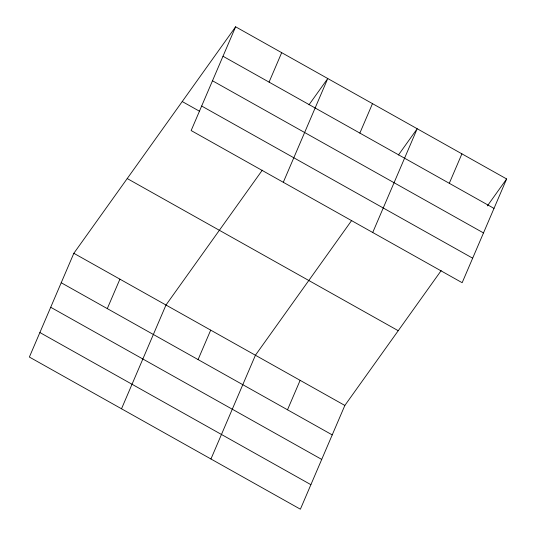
<?xml version="1.0" encoding="UTF-8"?>
<svg xmlns="http://www.w3.org/2000/svg" width="536" height="536" viewBox="0 0 536 536"><rect width="100%" height="100%" fill="white"/><g stroke="black" fill="none" stroke-linecap="round" stroke-linejoin="round"><path stroke-width="0.8" d="M235.619 26.8L191.151 130.556L462.159 282.707L506.627 178.95L235.619 26.8L73.841 253.294L29.373 357.05L300.381 509.2L344.849 405.444L441.182 270.58M107.287 308.615L119.91 279.162M121.518 408.78L165.986 305.024L262.312 170.16M269.065 82.115L281.688 52.669M198.079 359.582L210.702 330.129M283.296 182.287L327.764 78.531L309.004 104.795M210.95 458.99L255.417 355.234L351.743 220.37M359.857 133.089L372.48 103.636M287.51 409.792L300.133 380.339M372.728 232.497L417.196 128.741L398.436 155.005M449.289 183.299L461.911 153.845M487.392 205.884L506.627 178.95M222.996 56.253L494.004 208.404M212.484 80.769L483.492 232.925M201.657 106.034L472.665 258.185M182.233 101.545L199.506 111.24M127.226 178.555L398.235 330.705M73.841 253.294L344.849 405.444M61.218 282.747L332.226 434.897M50.712 307.269L321.721 459.419M39.885 332.528L310.893 484.678"/></g></svg>
